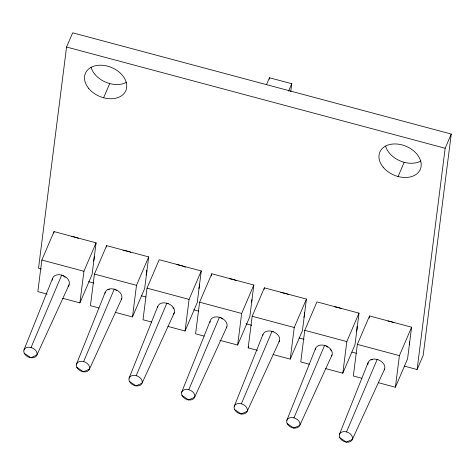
<?xml version="1.0" encoding="UTF-8"?>
<svg xmlns="http://www.w3.org/2000/svg" width="475" height="475" viewBox="0 0 475 475"><rect width="100%" height="100%" fill="white"/><g stroke="black" fill="none" stroke-linecap="round" stroke-linejoin="round"><path stroke-width="0.71" d="M404.213 366.082L417.098 369.526L423.189 355.306L451.25 134.045L72.663 32.805L66.565 47.025L38.511 268.286L41.373 269.052M62.795 298.3L79.907 302.878L92.091 274.443L96.104 242.838L54.037 231.586L41.848 260.021L37.84 291.626L47.108 294.108M53.847 233.059L54.037 231.586M79.907 302.878L83.915 271.267L96.104 242.838M115.377 312.36L132.489 316.938L144.673 288.503L148.681 256.898L106.62 245.646L94.43 274.081L90.422 305.686L98.978 307.978M106.43 247.119L106.62 245.646M132.489 316.938L136.497 285.327L148.681 256.898M167.96 326.426L185.072 330.998L197.256 302.569L201.263 270.958L159.202 259.706L147.012 288.141L143.005 319.752L151.561 322.038M185.072 330.998L189.08 299.392L201.263 270.958M219.83 340.296L237.654 345.058L249.838 316.629L253.846 285.018L211.779 273.772L199.595 302.201L195.587 333.812L204.143 336.098M211.5 275.975L211.779 273.772M269.272 79.224L269.456 77.758L291.769 83.725L290.748 91.788M237.654 345.058L241.662 313.452L253.846 285.018M257.438 350.348L248.17 347.872L252.178 316.261L264.361 287.832L306.428 299.078L302.421 330.689L290.237 359.124L273.125 354.546M264.177 289.299L264.361 287.832M290.237 359.124L294.245 327.512L306.428 299.078M325.702 368.606L342.813 373.184L355.003 344.749L359.011 313.138L316.944 301.892L304.76 330.327L300.752 361.932L309.308 364.218M342.813 373.184L346.821 341.572L359.011 313.138M378.284 382.666L395.396 387.244L407.586 358.809L411.593 327.204L369.526 315.952L357.343 344.387L353.335 375.992L361.891 378.284M369.247 318.155L369.526 315.952M395.396 387.244L399.404 355.633L411.593 327.204M417.098 369.526L445.158 148.259L451.25 134.045M23.946 349.992L52.63 278.213M76.528 364.052L105.212 292.273M129.111 378.112L157.789 306.333M181.693 392.178L210.372 320.393A8.865 6.3 23.2 0 1 219.432 317.258L220.75 317.692L222.33 319.075M234.276 406.238L262.954 334.453M286.858 420.298L315.537 348.513M339.441 434.358L368.119 362.579M31.047 347.534L61.685 275.072L63.003 275.506L65.111 277.353M83.63 361.594L114.267 289.138L116.642 290.492M136.212 375.66L166.85 303.198L168.168 303.632A8.865 6.3 23.2 0 1 173.232 314.486M188.789 389.72L219.432 317.258M241.371 403.78L272.015 331.318L273.333 331.752A8.865 6.3 23.2 0 1 279.021 341.816M293.954 417.84L324.597 345.378L325.909 345.812L327.495 347.195M346.536 431.9L377.18 359.438L378.492 359.872A8.865 6.3 23.2 0 1 384.186 369.942M103.621 97.785L109.719 83.564M266.558 84.526L269.456 77.758M288.58 91.17L291.769 83.725M248.17 347.872L248.752 346.518M398.08 176.522L404.172 162.308M69.13 284.685L36.878 355.068L30.828 357.74L29.782 357.521A6.947 4.94 23.2 0 1 24.777 348.68A6.947 4.94 23.2 0 1 36.159 351.031A6.947 4.94 23.2 0 1 30.828 357.74L24.201 353.21M121.713 298.745L89.46 369.128L83.41 371.8L82.359 371.587A6.947 4.94 23.2 0 1 77.36 362.74A6.947 4.94 23.2 0 1 88.742 365.091A6.947 4.94 23.2 0 1 83.41 371.8L76.784 367.276M174.295 312.805L142.043 383.188L135.993 385.86L134.942 385.647A6.947 4.94 23.2 0 1 129.942 376.8A6.947 4.94 23.2 0 1 141.324 379.151A6.947 4.94 23.2 0 1 135.993 385.86L129.366 381.336M226.872 326.865L194.625 397.248L188.575 399.92L187.524 399.707A6.947 4.94 23.2 0 1 182.525 390.86A6.947 4.94 23.2 0 1 193.907 393.217A6.947 4.94 23.2 0 1 188.575 399.92L181.949 395.396M279.454 340.931L247.202 411.308L241.152 413.986L240.107 413.767A6.947 4.94 23.2 0 1 235.107 404.92A6.947 4.94 23.2 0 1 246.489 407.277A6.947 4.94 23.2 0 1 241.152 413.986L234.531 409.456M332.037 354.991L299.784 425.368L293.734 428.046L292.689 427.827A6.947 4.94 23.2 0 1 287.69 418.986A6.947 4.94 23.2 0 1 299.072 421.337A6.947 4.94 23.2 0 1 293.734 428.046L287.114 423.516M384.619 369.051L352.367 439.434L346.317 442.106L345.272 441.887A6.947 4.94 23.2 0 1 340.272 433.046A6.947 4.94 23.2 0 1 351.654 435.397A6.947 4.94 23.2 0 1 346.317 442.106L339.696 437.576M108.033 289.4L109.404 289.429M166.796 303.596L168.168 303.632M271.955 331.722L273.333 331.752M370.945 359.706L372.317 359.735M66.565 47.025L445.158 148.259M41.848 260.021L83.915 271.267M94.43 274.081L136.497 285.327M147.012 288.141L189.08 299.392M199.595 302.201L241.662 313.452M252.178 316.261L294.245 327.512M304.76 330.327L346.821 341.572M357.343 344.387L399.404 355.633M88.605 281.681L93.617 283.023M141.568 295.842L145.861 296.994M193.812 309.813L198.817 311.155M246.056 323.784L251.78 325.316M299.012 337.945L304.024 339.287M351.969 352.112L356.268 353.258M330.131 349.499L331.71 350.883M172.912 307.776L173.963 308.697M63.003 275.506A8.865 6.3 23.2 0 1 68.067 286.36M52.375 280.202A8.865 6.3 23.2 0 1 61.685 275.072M104.981 293.241A8.865 6.3 23.2 0 1 114.267 289.138M115.585 289.572A8.865 6.3 23.2 0 1 121.279 299.636M157.563 307.301A8.865 6.3 23.2 0 1 166.85 303.198M210.122 322.388A8.865 6.3 23.2 0 1 210.14 321.361M220.75 317.692A8.865 6.3 23.2 0 1 226.438 327.756M262.723 335.421A8.865 6.3 23.2 0 1 272.015 331.318M315.305 349.487A8.865 6.3 23.2 0 1 324.597 345.378M325.909 345.812A8.865 6.3 23.2 0 1 331.603 355.882M367.864 364.568A8.865 6.3 23.2 0 1 377.18 359.438M71.755 236.526A21.987 15.627 23.2 0 1 78.333 238.284M94.187 256.743A21.987 15.627 23.2 0 1 93.528 261.042M123.013 250.426A21.987 15.627 23.2 0 1 124.337 250.586M124.996 250.693A21.987 15.627 23.2 0 1 130.916 252.344M146.733 270.162A21.987 15.627 23.2 0 1 146.104 275.102M176.92 264.646A21.987 15.627 23.2 0 1 182.851 266.16M183.498 266.41A21.987 15.627 23.2 0 1 185.398 267.229M199.316 284.222A21.987 15.627 23.2 0 1 198.877 288.58M229.496 278.706A21.987 15.627 23.2 0 1 236.081 280.47M251.934 299.565A21.987 15.627 23.2 0 1 251.619 302.047M280.761 292.606A21.987 15.627 23.2 0 1 282.079 292.772M282.744 292.873A21.987 15.627 23.2 0 1 288.663 294.53M304.481 312.342A21.987 15.627 23.2 0 1 303.852 317.288M334.661 306.832A21.987 15.627 23.2 0 1 341.246 308.59M357.063 326.402A21.987 15.627 23.2 0 1 356.434 331.348M387.909 320.999A21.987 15.627 23.2 0 1 393.822 322.65M409.682 341.751A21.987 15.627 23.2 0 1 409.207 344.826M126.409 82.306A21.987 15.627 23.2 0 1 105.652 82.163A21.987 15.627 23.2 0 1 91.099 67.296M420.868 161.043A21.987 15.627 23.2 0 1 400.11 160.906A21.987 15.627 23.2 0 1 385.558 146.039M88.659 88.374A21.987 15.627 23.2 0 0 125.014 92.209A21.987 15.627 23.2 0 0 103.218 65.348A21.987 15.627 23.2 0 0 88.659 88.374M383.111 167.117A21.987 15.627 23.2 0 0 419.467 170.953A21.987 15.627 23.2 0 0 397.67 144.091A21.987 15.627 23.2 0 0 383.111 167.117"/></g></svg>
